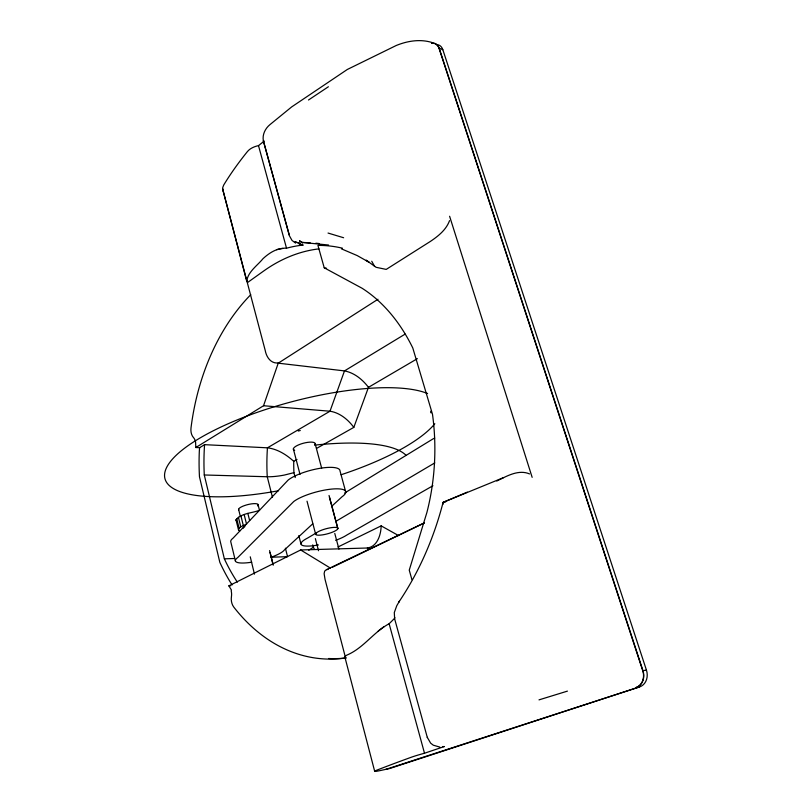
<?xml version="1.0" encoding="UTF-8"?>
<svg xmlns="http://www.w3.org/2000/svg" width="812" height="812" viewBox="0 0 812 812"><rect width="100%" height="100%" fill="white"/><g stroke="black" fill="none" stroke-linecap="round" stroke-linejoin="round"><path stroke-width="1.22" d="M295.213 477.547L293.934 472.655A150.859 114.512 -87.4 0 1 293.741 461.307C286.403 454.669 277.45 449.006 267.442 447.818L204.563 444.661L199.62 447.696L195.824 447.524L195.56 441.809A9.876 6.405 -87 0 0 193.408 437.465A9.927 6.476 -86.5 0 1 191.003 427.954A202.655 145.855 -87.3 0 1 250.766 294.675M398.611 535.605L381.153 525.861C380.99 534.631 377.418 546.649 367.328 548.009L300.663 549.968L228.872 585.858L231.45 590.06L231.187 590.821A10.282 6.821 87.8 0 1 231.43 596.647A10.404 6.963 87.5 0 0 233.785 607.082A202.655 145.855 -87.3 0 0 346.013 657.923M278.729 362.862C270.975 364.111 266.407 357.097 265.219 350.439L222.853 190.008L222.721 187.552L223.777 184.913A474.553 193.317 -22.6 0 1 247.579 151.377L249.264 149.723A12.789 6.506 -14.9 0 1 258.5 145.632L264.265 141.034M199.62 447.696L199.336 450.822A191.003 137.766 -87.3 0 0 199.468 476.786L219.819 562.29A191.003 137.766 -87.3 0 0 231.095 583.392L232.161 584.904M467.316 492.123L443.098 502.354C433.963 537.747 419.337 571.668 398.875 602.027L399.392 601.225L396.763 605.742L394.307 612.522L394.602 618.368M195.824 447.524L263.535 405.736L278.232 363.177L377.976 299.263M316.68 448.356L353.819 427.376L368.475 387.324L417.378 358.66M449.543 220.631C446.245 229.776 438.226 236.15 430.401 241.408L386.218 269.401L376.849 267.463A9.764 3.867 -16.1 0 1 375.926 267.199L366.182 260.185L369.024 262.235L357.199 255.577L341.446 248.848M239.844 530.875L238.586 530.226L235.987 519.792C241.357 513.194 251.456 513.245 258.876 510.504M244.168 514.564L246.533 524.136L240.738 526.826L239.043 528.135L238.586 530.226M395.008 617.831A205.73 145.47 -87.3 0 1 389.131 623.738C373.51 632.101 363.522 648.118 346.856 655.122A22.909 3.146 -15.3 0 0 345.486 657.618L325.044 579.392L324.12 573.698L324.668 571.1L326.454 569.648L424.168 522.958M312.742 523.811L284.281 550.069A25.497 5.704 -14.3 0 1 271.462 557.133M332.017 506.018L342.116 496.7A28.521 7.217 -14.9 0 0 331.458 489.108A28.521 7.217 -14.9 0 0 293.731 501.532L237.764 557.519A25.497 5.704 -14.3 0 0 251.7 562.208M378.23 631.036L383.944 626.681M247.487 282.576L263.677 271.015A202.645 144.932 -87.1 0 1 318.964 248.868M312.752 544.862L313.391 547.308L308.722 550.211M308.509 99.998L328.393 86.752M344.623 493.026L432.826 439.018A28.339 7.592 -16.6 0 1 434.704 438.064M405.117 334.118L344.491 370.901L278.232 363.177M316.375 532.875L307.687 538.011A25.314 5.684 -15 0 0 318.405 544.964M335.924 521.314L434.775 462.901M432.938 485.738L346.663 535.128A25.314 5.684 -15 0 1 335.62 540.335M293.741 461.307L297.019 459.46M496.761 481.039C506.668 476.208 518.391 469.163 529.536 473.914M337.934 547.014L381.153 525.861M332.423 567.223L424.219 523.009M635.969 687.591C642.647 685.328 644.961 676.964 642.759 670.763L439.028 48.304C438.125 45.127 434.948 42.579 431.558 43.259M443.098 502.354L503.501 477.639M299.689 243.996L302.734 245.102A205.487 145.135 -87.1 0 0 286.524 248.208C277.389 247.66 269.442 252.735 262.976 258.703C257.465 265.524 247.305 272.264 246.818 281.551L222.64 188.81M436.724 44.569A12.007 8.435 -69.8 0 1 442.834 49.705L646.433 670.103A13.713 11.561 73.2 0 1 639.653 686.871L389.75 768.497L380.889 770.426A23.497 1.208 -15.5 0 1 376.951 770.101A541.208 22.919 -16.3 0 1 411.197 757.271L413.45 756.5A14.748 0.792 -15.5 0 1 424.503 753.231L444.326 746.543A12.89 9.632 78.4 0 1 442.794 746.543M385.944 769.329L639.653 686.871M539.006 699.873L567.426 691.124M293.934 472.655L284.413 475.05A19.194 3.532 -8.7 0 1 277.054 476.208A19.072 3.573 -8.8 0 1 267.219 476.745L204.279 474.979A182.741 131.757 -87.3 0 1 204.563 444.661M298.268 431.03L300.257 430.512M276.598 249.66L282.901 248.431M636.161 687.531A13.763 11.581 73.3 0 0 642.962 670.702L646.433 670.103M326.454 569.648L328.099 569.405M228.872 585.858L230.781 585.756M443.788 501.928L445.636 501.938M204.279 474.979L224.356 558.839L234.465 558.494M271.117 557.235L287.549 556.667L285.398 548.191M310.194 242.818L301.861 242.392L328.545 245.021M263.535 405.736L329.997 411.217C339.792 412.729 348.084 419.581 353.819 427.376M315.898 243.214L319.106 243.529M439.86 747.111L433.273 745.183L430.614 743.112L427.264 737.306M342.441 248.188A204.756 145.084 -87.1 0 0 317.928 245.397L324.232 267.808L326.556 268.264M431.923 42.478C420.159 38.854 407.391 40.904 396.205 45.513L347.313 69.477L291.66 106.92L269.96 124.622C265.219 128.479 262.174 134.67 263.362 140.831L289.336 235.632L291.995 240.393L295.588 243.113M328.048 233.054L343.618 237.743M431.619 43.158A12.048 8.445 -69.8 0 1 439.18 48.192L442.834 49.705M324.232 267.808L362.101 288.26A182.659 128.885 -87.3 0 1 412.8 348.003L432.481 414.232A182.659 128.885 -87.3 0 1 426.909 512.423L409.248 570.146L411.928 579.666M367.328 548.009L369.521 549.267M300.663 549.968L330.474 568.126M374.606 266.407L371.744 261.251M368.475 387.324C362.568 379.549 354.296 372.738 344.491 370.901L329.997 411.217L267.442 447.818A173.463 130.6 -87.4 0 0 267.25 476.735L272.477 497.33M222.853 190.008L223.361 191.124M439.18 48.192L642.962 670.702M449.604 216.256L532.154 477.344M235.987 519.792L236.272 520.746M263.362 140.831L289.316 235.054M394.713 619.12L427.335 737.55M258.5 145.632L286.524 248.208M389.131 623.738L424.503 753.231M345.77 492.092L340.025 470.95A28.379 7.633 -14.9 0 0 319.035 468.473A28.379 7.633 -14.9 0 0 288.169 480.044L233.064 538.143A25.385 6.039 -14.2 0 0 230.791 541.868L235.439 561.092M329.033 495.452L337.802 528.226M315.188 443.931L321.653 468.138M329.418 497.177L337.833 528.642A11.49 2.629 -15 0 1 320.608 535.108A11.49 2.629 -15 0 1 321.745 530.124A11.49 2.629 -15 0 1 337.833 528.642M334.767 533.413L338.949 549.115M293.355 448.945L300.034 474.462M307.027 501.187L315.685 534.397M315.36 538.62L318.527 550.719M344.846 656.928L374.687 771.319M298.816 535.595L300.968 543.949M270.091 552.525L272.802 563.355M258.003 504.394L259.525 510.474M269.564 550.607L273.218 565.193M247.853 513.367L249.629 520.543M240.941 515.904L243.295 525.466M238.586 509.266L240.382 516.584M250.258 556.819L254.45 574.125M238.403 517.274L240.738 526.826M236.708 518.604L239.043 528.135M442.855 503.156L443.037 504.252M314.924 445.098A169.383 44.213 -14.1 0 1 406.051 455.339M243.235 528.216A10.13 2.487 -14.2 0 1 244.869 526.572M238.769 509.926A10.089 2.619 -14.1 0 1 249.02 504.313A10.089 2.619 -14.1 0 1 257.627 505.876M431.091 412.872A11.246 3.278 -16.7 0 1 430.928 411.156M294.675 450.335A11.266 3.299 -14.8 0 1 303.211 443.281A11.266 3.299 -14.8 0 1 314.701 444.925M434.826 423.732A142.709 42.001 -14.8 0 1 341.131 474.726M278.546 490.742A142.709 42.001 -14.8 0 1 192.728 442.499A142.709 42.001 -14.8 0 1 427.609 393.546M237.327 582.133A182.741 131.757 -87.3 0 1 224.356 558.839M314.386 549.186A150.859 114.512 -87.4 0 1 313.391 547.308M346.064 657.964A202.036 145.805 -87.3 0 1 328.657 658.512M302.734 245.102A11.277 7.744 -78.7 0 1 299.273 244.331M303.069 245.072A10.952 1.685 4 0 1 299.841 243.996M299.831 243.326L295.142 241.925L299.831 243.326M302.338 242.839L299.567 240.788L302.338 242.839"/></g></svg>
